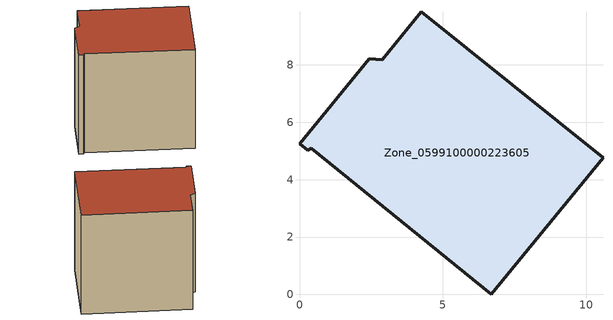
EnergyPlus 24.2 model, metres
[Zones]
Zone_0599100000223605
 floor ground (C_G): 2.88,8.18 4.25,9.86 10.58,4.77 6.68,0 0.41,5.09 0.29,5.02 0,5.25 2.43,8.21 z0
 wall outside (C_F): 4.25,9.86 2.88,8.18 2.43,8.21 0,5.25 0.29,5.02 0.41,5.09 6.68,0 10.58,4.77 4.25,9.86 z0:8.38
 roof outside (C_R): 0,5.25 0.29,5.02 0.41,5.09 6.68,0 10.58,4.77 4.25,9.86 2.88,8.18 2.43,8.21 z8.38
[BUILDING]
Pand.0599100000223605: North Axis=0; Terrain=City; Loads Convergence Tolerance Value=0.04; Temperature Convergence Tolerance Value=0.4; Solar Distribution=FullExterior; Maximum Number of Warmup Days=25; Minimum Number of Warmup Days=1
[Site:Location]
Rotterdam.The.Hague.AP_ZH_NLD Design_Conditions: Latitude=51.96; Longitude=4.45; Time Zone=1; Elevation=-4.5
[SITE:GROUNDTEMPERATURE:BUILDINGSURFACE]
18, 18, 18, 18, 18, 18, 18, 18, 18, 18, 18, 18
[MATERIAL] Thermal Absorptance=0.9; Solar Absorptance=0.7; Visible Absorptance=0.7
Name | Roughness | Thickness | Conductivity | Density | Specific Heat
G.TI.1946-1964 | MediumSmooth | 0.15 | 1 | 540 | 1210
F.TI.1946-1964 | Rough | 0.3 | 0.857143 | 1920 | 840
R.TI.1946-1964 | MediumRough | 0.2 | 0.277778 | 1500 | 1000
[CONSTRUCTION]
C_G: G.TI.1946-1964
C_F: F.TI.1946-1964
C_R: R.TI.1946-1964
[ZONE]
Zone_0599100000223605: Type=1; Multiplier=1; Ceiling Height=Autocalculate; Volume=Autocalculate; Floor Area=autocalculate; Part of Total Floor Area=Yes
[ZONEINFILTRATION:DESIGNFLOWRATE]
Infil_Zone_0599100000223605: Zone or ZoneList or Space or SpaceList=Zone_0599100000223605; Schedule=AlwaysOn; Design Flow Rate Calculation Method=Flow/Area; Flow Rate per Floor Area=0.003; Constant Term Coefficient=1; Temperature Term Coefficient=0; Velocity Term Coefficient=0; Velocity Squared Term Coefficient=0
[HVACTEMPLATE:ZONE:IDEALLOADSAIRSYSTEM]
Zone_0599100000223605: Maximum Heating Supply Air Temperature=50; Minimum Cooling Supply Air Temperature=13; Maximum Heating Supply Air Humidity Ratio=0.0156; Minimum Cooling Supply Air Humidity Ratio=0.0077; Heating Limit=NoLimit; Cooling Limit=NoLimit; Dehumidification Control Type=ConstantSensibleHeatRatio; Cooling Sensible Heat Ratio=0.7; Dehumidification Setpoint=60; Humidification Control Type=None; Humidification Setpoint=30; Outdoor Air Method=None; Outdoor Air Flow Rate per Person=0.00944; Outdoor Air Flow Rate per Zone Floor Area=0; Outdoor Air Flow Rate per Zone=0; Demand Controlled Ventilation Type=None; Outdoor Air Economizer Type=NoEconomizer; Heat Recovery Type=None; Sensible Heat Recovery Effectiveness=0.7; Latent Heat Recovery Effectiveness=0.65
[ZONECONTROL:THERMOSTAT]
ThermostatControl_Zone_0599100000223605: Zone or ZoneList=Zone_0599100000223605; Control Type Schedule=DualSetpointControlType; Control 1=Thermostat_Zone_0599100000223605; Temperature Difference Between Cutout And Setpoint=0
[THERMOSTATSETPOINT:DUALSETPOINT]
Thermostat_Zone_0599100000223605: Heating Setpoint Temperature Schedule=HeatingSetpoint_Zone_0599100000223605; Cooling Setpoint Temperature Schedule=CoolingSetpoint_Zone_0599100000223605
[SCHEDULE:COMPACT]
HeatingSetpoint_Zone_0599100000223605: Through: 12/31, For: AllDays, Until: 24:00, 21
CoolingSetpoint_Zone_0599100000223605: Through: 12/31, For: AllDays, Until: 24:00, 24
DualSetpointControlType: Through: 12/31, For: AllDays, Until: 24:00, 4
AlwaysOn: Through: 12/31, For: AllDays, Until: 24:00, 1
